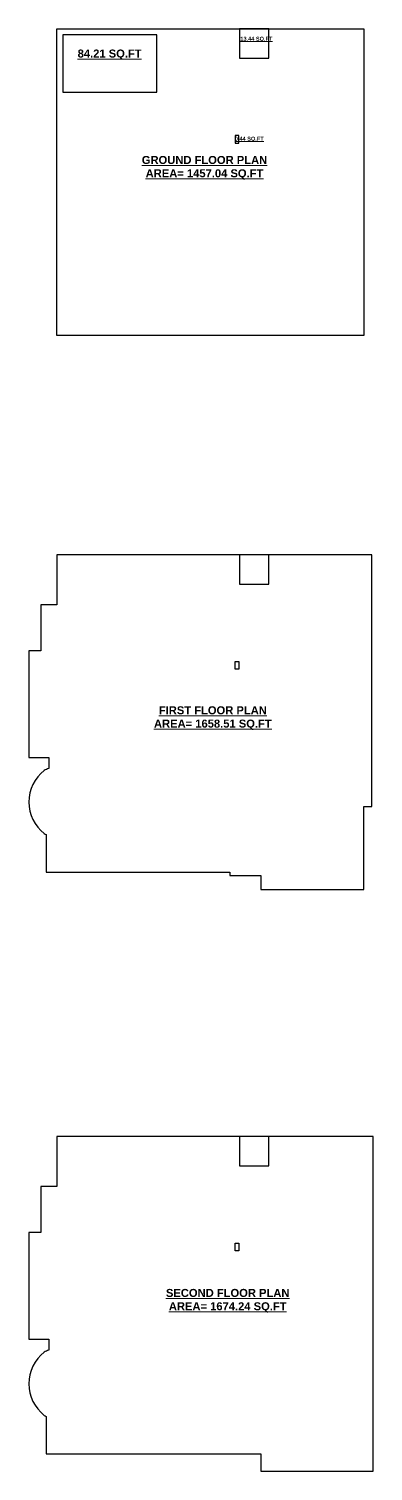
# Model space of a CAD drawing. Header units: inches. Extents: x 3672 to 10975, y -27382 to -746.
# Drawn here: x 10459 to 10975, y -24809 to -22646 of the extents above; entities that cross this region are included whole.
import ezdxf

# ---------------------------------------------------------------- set-up
doc = ezdxf.new("R2010")
doc.units = ezdxf.units.IN
doc.header["$LTSCALE"] = 17
doc.header["$MEASUREMENT"] = 0
doc.layers.add('25 BOT BAR', color=12, linetype='Continuous', lineweight=25)
doc.layers.add('TEXT', color=231, linetype='Continuous', lineweight=20)

msp = doc.modelspace()

# ---------------------------------------------------------------- linework, layer by layer
at = {"layer": '25 BOT BAR'}
for points in [[(10961.2, -23105.6), (10500.7, -23105.6), (10500.7, -22645.6), (10961.2, -22645.6)], [(10818.7, -22645.6), (10774.7, -22645.6), (10774.7, -22689.6), (10818.7, -22689.6)], [(10509.7, -22740.6), (10650.7, -22740.6), (10650.7, -22654.6), (10509.7, -22654.6)], [(10773.7, -22805.6), (10768.2, -22805.6), (10768.2, -22817.1), (10773.7, -22817.1)], [(10818.7, -23434.2), (10774.7, -23434.2), (10774.7, -23478.2), (10818.7, -23478.2)], [(10768.2, -23605.7), (10768.2, -23594.2), (10773.7, -23594.2), (10773.7, -23605.7)], [(10818.7, -24306.6), (10774.7, -24306.6), (10774.7, -24350.6), (10818.7, -24350.6)], [(10768.2, -24478.1), (10768.2, -24466.6), (10773.7, -24466.6), (10773.7, -24478.1)]]:
    msp.add_lwpolyline(points, close=True, dxfattribs=at)
for points in [[(10774.7, -23434.2), (10500.7, -23434.2), (10500.7, -23509.2), (10476.7, -23509.2), (10476.7, -23578.4), (10458.7, -23578.4), (10458.7, -23738.4), (10488.7, -23738.4), (10488.7, -23754.9, 0.078543), (10481.8, -23757.8, 0.488581), (10481.8, -23852.5, 0.034189), (10484.7, -23854), (10484.7, -23910.2), (10760.2, -23910.2), (10760.2, -23915.2), (10806.7, -23915.2), (10806.7, -23936.2), (10961.2, -23936.2), (10961.2, -23811.6), (10973.2, -23811.6), (10973.2, -23434.2), (10818.7, -23434.2)], [(10975.2, -24306.6), (10500.7, -24306.6), (10500.7, -24381.6), (10476.7, -24381.6), (10476.7, -24450.8), (10458.7, -24450.8), (10458.7, -24610.8), (10488.7, -24610.8), (10488.7, -24627.3, 0.078543), (10481.8, -24630.3, 0.488581), (10481.8, -24724.9, 0.034189), (10484.7, -24726.5), (10484.7, -24782.6), (10806.7, -24782.6), (10806.7, -24808.6), (10975.2, -24808.6)]]:
    msp.add_lwpolyline(points, format="xyb", close=True, dxfattribs=at)

# ---------------------------------------------------------------- texts
at = {"layer": 'TEXT', "width": 396.298, "attachment_point": 2}
for s, insert, char_height in [('{\\fArial|b1|i0|c0|p34;\\L13.44 SQ.FT}', (10800, -22657.4), 6), ('{\\fArial|b1|i0|c0|p34;\\L84.21 SQ.FT}', (10579.9, -22676.6), 12), ('{\\fArial|b1|i0|c0|p34;\\L0.44 SQ.FT}', (10789.3, -22807.3), 6), ('{\\fArial|b1|i0|c0|p34;\\LGROUND FLOOR PLAN \\PAREA= 1457.04 SQ.FT}', (10722.2, -22836.2), 12), ('{\\fArial|b1|i0|c0|p34;\\LFIRST FLOOR PLAN \\PAREA= 1658.51 SQ.FT}', (10734.7, -23661.5), 12), ('{\\fArial|b1|i0|c0|p34;\\LSECOND FLOOR PLAN \\PAREA= 1674.24 SQ.FT}', (10757, -24535.3), 12)]:
    msp.add_mtext(s, dxfattribs=dict(at, insert=insert, char_height=char_height))

doc.saveas('drawing.dxf')
